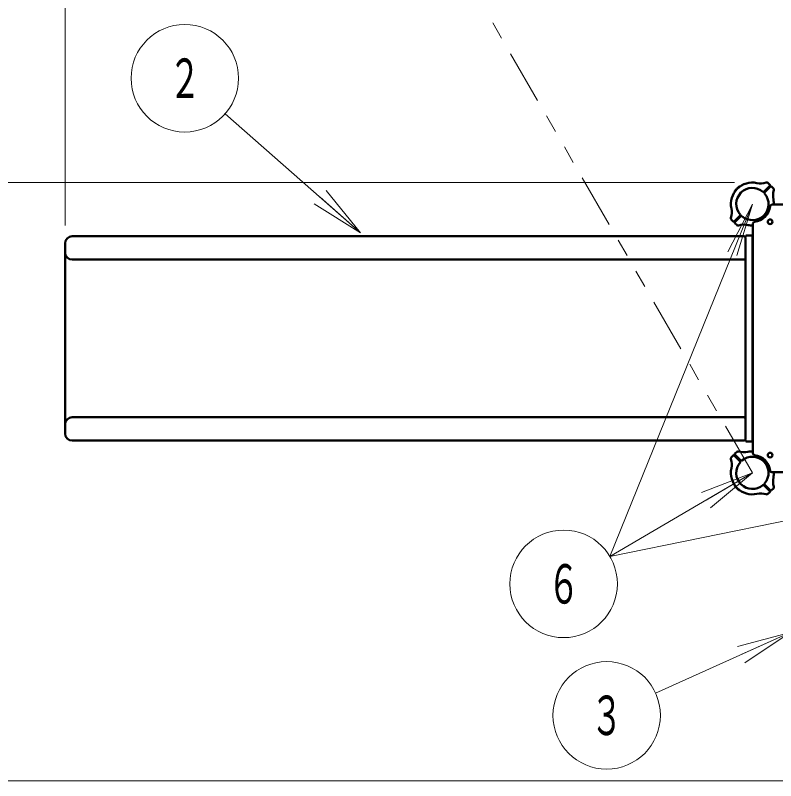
# Model space of a CAD drawing. Units: millimetres on the paper, scale 1:50. Extents: x -365 to 0, y -594 to 257.
# Drawn here: x -255.2 to -212.74, y 120.72 to 163.43 of the extents above; entities that cross this region are included whole.
import ezdxf
from ezdxf.enums import TextEntityAlignment as Align

# ---------------------------------------------------------------- set-up
doc = ezdxf.new("R2010")
doc.units = ezdxf.units.MM
doc.linetypes.add('USER3', pattern=[8, 3, -1, 1, -1, 1, -1])
doc.layers.add('LY_1', color=140, linetype='Continuous', lineweight=50)
doc.styles.add('ＭＳ ゴシック', font='')
doc.styles.get('ＭＳ ゴシック').set_extended_font_data('MS Gothic')

msp = doc.modelspace()

# ---------------------------------------------------------------- linework, layer by layer
at = {"layer": 'LY_1', "color": 7, "lineweight": 13}
for p, q in [((-252.422, 151.699), (-252.422, 201.099)), ((-235.923, 151.299), (-243.479, 157.938)), ((-215.042, 154.099), (-303.422, 154.099)), ((-237.847, 153.655), (-235.923, 151.299)), ((-235.923, 151.299), (-238.507, 152.904)), ((-235.923, 151.299), (-238.177, 153.279)), ((-214.042, 152.899), (-221.995, 133.226)), ((-214.042, 152.899), (-215.405, 150.227)), ((-214.042, 152.899), (-214.92, 150.031)), ((-199.042, 137.899), (-221.995, 133.226)), ((-214.042, 137.899), (-221.995, 133.226)), ((-216.882, 136.811), (-214.042, 137.899)), ((-214.042, 137.899), (-216.629, 136.379)), ((-214.042, 137.899), (-216.375, 135.948)), ((-211.939, 128.999), (-219.445, 125.605)), ((-214.879, 128.219), (-211.939, 128.999)), ((-211.939, 128.999), (-214.673, 127.763)), ((-211.939, 128.999), (-214.467, 127.308)), ((-212.042, 120.723), (-303.422, 120.723))]:
    msp.add_line(p, q, dxfattribs=at)
at = {"layer": 'LY_1', "color": 7, "linetype": 'USER3', "lineweight": 13}
msp.add_line((-214.042, 137.899), (-230.686, 166.727), dxfattribs=at)
at = {"layer": 'LY_1'}
for p, q in [((-214.737, 153.877), (-214.74, 153.88)), ((-213.4, 153.583), (-213.067, 153.917)), ((-213.358, 153.541), (-213.025, 153.874)), ((-213.068, 153.974), (-213.175, 154.073)), ((-212.967, 153.873), (-212.868, 153.767)), ((-215.02, 153.595), (-215.022, 153.597)), ((-206.542, 152.869), (-212.95, 152.869)), ((-215.117, 151.925), (-215.224, 152.041)), ((-214.726, 152.258), (-215.059, 151.924)), ((-214.684, 152.215), (-215.017, 151.882)), ((-215.016, 151.825), (-214.901, 151.717)), ((-214.012, 145.399), (-214.012, 151.807)), ((-252.022, 151.099), (-214.522, 151.099)), ((-214.422, 150.999), (-214.422, 139.799)), ((-214.362, 151.149), (-214.102, 151.149)), ((-214.042, 139.709), (-214.042, 151.089)), ((-252.422, 150.699), (-252.422, 140.099)), ((-252.022, 149.799), (-214.522, 149.799)), ((-214.012, 145.399), (-214.012, 138.992)), ((-252.022, 140.999), (-214.522, 140.999)), ((-252.022, 139.699), (-214.522, 139.699)), ((-214.362, 139.649), (-214.102, 139.649)), ((-215.117, 138.873), (-215.224, 138.758)), ((-214.726, 138.541), (-215.059, 138.874)), ((-214.684, 138.583), (-215.017, 138.917)), ((-215.016, 138.974), (-214.901, 139.081)), ((-206.542, 137.929), (-212.95, 137.929)), ((-215.02, 137.204), (-215.022, 137.202)), ((-213.4, 137.215), (-213.067, 136.882)), ((-213.358, 137.258), (-213.025, 136.924)), ((-214.737, 136.921), (-214.74, 136.919)), ((-213.068, 136.825), (-213.175, 136.725)), ((-212.967, 136.925), (-212.868, 137.032))]:
    msp.add_line(p, q, dxfattribs=at)
at = {"layer": 'LY_1', "color": 7, "lineweight": 13}
for centre in [(-245.733, 159.918), (-224.582, 131.706), (-222.178, 124.369)]:
    msp.add_circle(centre, 3, dxfattribs=at)
at = {"layer": 'LY_1'}
for centre in [(-213.052, 151.909), (-213.052, 138.889)]:
    msp.add_circle(centre, 0.13, dxfattribs=at)
for centre, radius, start, end in [((-214.042, 152.899), 1.2, 135, 192.2728), ((-214.042, 152.899), 1.22, 135, 143.6269), ((-214.042, 152.899), 1.22, 126.3731, 135), ((-214.042, 152.899), 1.2, 77.7272, 135), ((-214.754, 153.865), 0.02, 45, 126.3731), ((-214.042, 152.899), 0.9, 49.2707, 135), ((-213.574, 155.049), 1, 257.7272, 287.5412), ((-213.243, 154), 0.1, 47, 107.5412), ((-213.096, 153.945), 0.04, 315, 47), ((-212.997, 153.846), 0.04, 43, 135), ((-212.941, 153.698), 0.1, 342.4588, 43), ((-215.008, 153.611), 0.02, 143.6269, 225), ((-214.042, 152.899), 0.9, 135, 220.7293), ((-213.429, 153.612), 0.04, 229.2707, 315), ((-214.042, 152.899), 0.9, 315, 40.7293), ((-213.33, 153.513), 0.04, 135, 220.7293), ((-211.892, 153.367), 1, 162.4588, 192.2728), ((-214.042, 152.899), 1.2, 358.5675, 12.2728), ((-216.192, 152.432), 1, 342.4588, 12.2728), ((-214.042, 152.899), 1, 276.7872, 353.2128), ((-212.95, 152.769), 0.1, 90, 173.2128), ((-215.143, 152.1), 0.1, 162.4588, 223), ((-214.754, 152.286), 0.04, 315, 40.7293), ((-214.655, 152.187), 0.04, 49.2707, 135), ((-214.042, 152.899), 0.9, 229.2707, 315), ((-215.088, 151.953), 0.04, 223, 315), ((-214.989, 151.854), 0.04, 135, 227), ((-214.841, 151.798), 0.1, 227, 287.5412), ((-214.51, 150.75), 1, 77.7272, 107.5412), ((-214.042, 152.899), 1.2, 257.7272, 271.4325), ((-213.912, 151.807), 0.1, 96.7872, 180), ((-252.022, 150.699), 0.4, 90, 180), ((-214.522, 150.999), 0.1, 0, 90), ((-214.362, 151.089), 0.06, 90, 180), ((-214.102, 151.089), 0.06, 0, 90), ((-252.022, 150.199), 0.4, 180, 270), ((-214.522, 149.899), 0.1, 270, 0), ((-252.022, 140.599), 0.4, 90, 180), ((-214.522, 140.899), 0.1, 0, 90), ((-252.022, 140.099), 0.4, 180, 270), ((-214.522, 139.799), 0.1, 270, 0), ((-214.362, 139.709), 0.06, 180, 270), ((-214.102, 139.709), 0.06, 270, 0), ((-215.088, 138.846), 0.04, 45, 137), ((-214.989, 138.945), 0.04, 133, 225), ((-214.841, 139), 0.1, 72.4588, 133), ((-214.51, 140.049), 1, 252.4588, 282.2728), ((-214.042, 137.899), 0.9, 45, 130.7293), ((-214.042, 137.899), 1.2, 88.5675, 102.2728), ((-213.912, 138.992), 0.1, 180, 263.2128), ((-214.042, 137.899), 1, 6.7872, 83.2128), ((-215.143, 138.698), 0.1, 137, 197.5412), ((-216.192, 138.367), 1, 347.7272, 17.5412), ((-214.042, 137.899), 0.9, 139.2707, 225), ((-214.754, 138.513), 0.04, 319.2707, 45), ((-214.655, 138.612), 0.04, 225, 310.7293), ((-214.042, 137.899), 0.9, 319.2707, 45), ((-214.042, 137.899), 1.2, 167.7272, 225), ((-212.95, 138.029), 0.1, 186.7872, 270), ((-211.892, 137.432), 1, 167.7272, 197.5412), ((-214.042, 137.899), 1.2, 347.7272, 1.4325), ((-215.008, 137.188), 0.02, 135, 216.3731), ((-214.042, 137.899), 1.22, 216.3731, 225), ((-214.042, 137.899), 0.9, 225, 310.7293), ((-213.429, 137.187), 0.04, 45, 130.7293), ((-213.33, 137.286), 0.04, 139.2707, 225), ((-212.941, 137.1), 0.1, 317, 17.5412), ((-214.042, 137.899), 1.22, 225, 233.6269), ((-214.042, 137.899), 1.2, 225, 282.2728), ((-214.754, 136.933), 0.02, 233.6269, 315), ((-213.574, 135.75), 1, 72.4588, 102.2728), ((-213.243, 136.798), 0.1, 252.4588, 313), ((-213.096, 136.854), 0.04, 313, 45), ((-212.997, 136.953), 0.04, 225, 317)]:
    msp.add_arc(centre, radius, start, end, dxfattribs=at)

# ---------------------------------------------------------------- texts
at = {"layer": 'LY_1', "color": 7, "style": 'ＭＳ ゴシック', "width": 0.6}
for s, p in [('２', (-245.733, 159.918)), ('６', (-224.582, 131.706)), ('３', (-222.178, 124.369))]:
    msp.add_text(s, height=2.199, dxfattribs=at).set_placement(p, align=Align.MIDDLE_CENTER)

doc.saveas('drawing.dxf')
